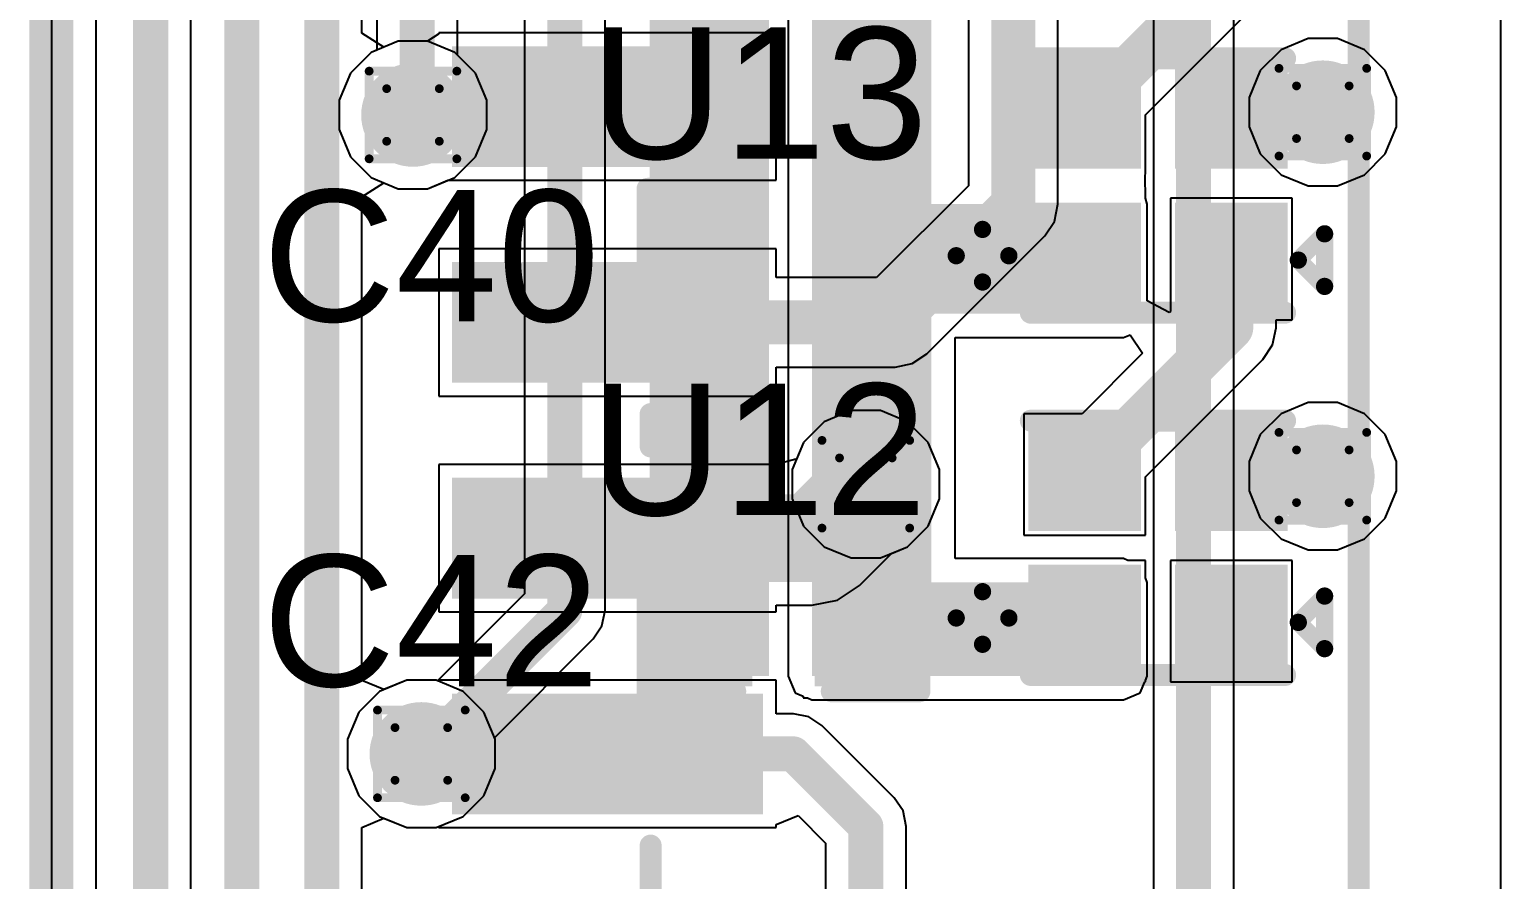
# Model space of a CAD drawing. Header units: inches. Extents: x -22 to 5433, y -13 to 5447.
# Drawn here: x 58.43 to 66.95, y 10.45 to 15.38 of the extents above; entities that cross this region are included whole.
import ezdxf

# ---------------------------------------------------------------- set-up
doc = ezdxf.new("R2010")
doc.units = ezdxf.units.IN
for name, color, linetype in [('Board_outline', 216, 'Continuous'), ('Bottom Layer', 5, 'Continuous'), ('Bottom Overlay', 54, 'Continuous'), ('Bottom Paste', 16, 'Continuous'), ('Bottom Solder', 6, 'Continuous'), ('Dimensions', 6, 'Continuous'), ('Drill Drawing', 1, 'Continuous'), ('Ground', 16, 'Continuous'), ('Multi-Layer', 9, 'Continuous'), ('Power', 76, 'Continuous'), ('Top Layer', 1, 'Continuous'), ('Top Overlay', 2, 'Continuous'), ('Top Paste', 8, 'Continuous'), ('Top Solder', 216, 'Continuous'), ('Via Holes', 16, 'Continuous')]:
    doc.layers.add(name, color=color, linetype=linetype)
doc.styles.add('Arial', font='', dxfattribs={"height": 0.2})
doc.styles.get('Arial').set_extended_font_data('Arial')

msp = doc.modelspace()

# ---------------------------------------------------------------- hatches: boundary and pattern name
at = {"layer": 'Bottom Layer'}
h = msp.add_hatch(color=5, dxfattribs=at)
edge = h.paths.add_edge_path()
edge.add_arc((60.6552, 14.8844), 0.3, 0, 360)
for points in [[(62.6316, 15.2328), (62.6316, 14.6328), (60.9316, 14.6328), (60.9316, 15.2328)], [(62.6316, 13.9828), (62.6316, 13.3828), (60.9316, 13.3828), (60.9316, 13.9828)], [(62.6316, 12.7327), (62.6316, 12.1327), (60.9316, 12.1327), (60.9316, 12.7327)], [(62.6316, 11.4827), (62.6316, 10.8827), (60.9316, 10.8827), (60.9316, 11.4827)]]:
    msp.add_hatch(color=5, dxfattribs=at).paths.add_polyline_path(points)
h = msp.add_hatch(color=5, dxfattribs=at)
edge = h.paths.add_edge_path()
edge.add_arc((65.9249, 14.9003), 0.3, 0, 360)
h = msp.add_hatch(color=5, dxfattribs=at)
edge = h.paths.add_edge_path()
edge.add_arc((63.278, 12.745), 0.3, 0, 360)
h = msp.add_hatch(color=5, dxfattribs=at)
edge = h.paths.add_edge_path()
edge.add_arc((65.9249, 12.7912), 0.3, 0, 360)
h = msp.add_hatch(color=5, dxfattribs=at)
edge = h.paths.add_edge_path()
edge.add_arc((60.7036, 11.1827), 0.3, 0, 360)
at = {"layer": 'Bottom Paste'}
for points in [[(62.6316, 15.2328), (62.6316, 14.6328), (60.9316, 14.6328), (60.9316, 15.2328)], [(62.6316, 13.9828), (62.6316, 13.3828), (60.9316, 13.3828), (60.9316, 13.9828)], [(62.6316, 12.7327), (62.6316, 12.1327), (60.9316, 12.1327), (60.9316, 12.7327)], [(62.6316, 11.4827), (62.6316, 10.8827), (60.9316, 10.8827), (60.9316, 11.4827)]]:
    msp.add_hatch(color=16, dxfattribs=at).paths.add_polyline_path(points)
at = {"layer": 'Bottom Solder'}
for points in [[(62.6816, 15.2828), (62.6816, 14.5828), (60.8816, 14.5828), (60.8816, 15.2828)], [(62.6816, 14.0329), (62.6816, 13.3328), (60.8816, 13.3328), (60.8816, 14.0329)], [(62.6816, 12.7827), (62.6816, 12.0826), (60.8816, 12.0826), (60.8816, 12.7827)], [(62.6816, 11.5327), (62.6816, 10.8327), (60.8816, 10.8327), (60.8816, 11.5327)]]:
    msp.add_hatch(color=6, dxfattribs=at).paths.add_polyline_path(points)
at = {"layer": 'Ground'}
h = msp.add_hatch(color=16, dxfattribs=at)
edge = h.paths.add_edge_path()
edge.add_arc((60.6552, 14.8844), 0.3, 0, 360)
h = msp.add_hatch(color=16, dxfattribs=at)
edge = h.paths.add_edge_path()
edge.add_arc((65.9249, 14.9003), 0.3, 0, 360)
h = msp.add_hatch(color=16, dxfattribs=at)
edge = h.paths.add_edge_path()
edge.add_arc((63.278, 12.745), 0.3, 0, 360)
h = msp.add_hatch(color=16, dxfattribs=at)
edge = h.paths.add_edge_path()
edge.add_arc((65.9249, 12.7912), 0.3, 0, 360)
h = msp.add_hatch(color=16, dxfattribs=at)
edge = h.paths.add_edge_path()
edge.add_arc((60.7036, 11.1827), 0.3, 0, 360)
at = {"layer": 'Power'}
h = msp.add_hatch(color=76, dxfattribs=at)
edge = h.paths.add_edge_path()
edge.add_arc((60.6552, 14.8844), 0.3, 0, 360)
h = msp.add_hatch(color=76, dxfattribs=at)
edge = h.paths.add_edge_path()
edge.add_arc((65.9249, 14.9003), 0.3, 0, 360)
h = msp.add_hatch(color=76, dxfattribs=at)
edge = h.paths.add_edge_path()
edge.add_arc((63.278, 12.745), 0.3, 0, 360)
h = msp.add_hatch(color=76, dxfattribs=at)
edge = h.paths.add_edge_path()
edge.add_arc((65.9249, 12.7912), 0.3, 0, 360)
h = msp.add_hatch(color=76, dxfattribs=at)
edge = h.paths.add_edge_path()
edge.add_arc((60.7036, 11.1827), 0.3, 0, 360)
at = {"layer": 'Top Layer'}
for points in [[(63.657, 21.44), (62.9662, 21.44), (62.9662, 11.6341), (63.657, 11.6341)], [(62.7172, 18.5651), (62.0264, 18.5651), (62.0264, 11.6341), (62.7172, 11.6341)], [(64.32, 14.6753), (64.32, 15.1253), (64.77, 15.1253), (64.77, 14.6753)], [(65.17, 14.6753), (65.17, 15.1253), (65.62, 15.1253), (65.62, 14.6753)], [(62.5598, 14.3678), (62.5598, 13.7328), (62.1026, 13.7328), (62.1026, 14.3678)], [(64.77, 14.3678), (63.0424, 14.3678), (63.0424, 13.7328), (64.77, 13.7328)], [(63.4996, 14.3678), (63.4996, 13.7328), (63.0424, 13.7328), (63.0424, 14.3678)], [(64.77, 13.8253), (64.32, 13.8253), (64.32, 14.2753), (64.77, 14.2753)], [(65.62, 13.8253), (65.17, 13.8253), (65.17, 14.2753), (65.62, 14.2753)], [(64.32, 12.5766), (64.32, 13.0266), (64.77, 13.0266), (64.77, 12.5766)], [(65.17, 12.5766), (65.17, 13.0266), (65.62, 13.0266), (65.62, 12.5766)], [(62.5598, 12.2691), (62.5598, 11.6341), (62.1026, 11.6341), (62.1026, 12.2691)], [(63.4996, 12.2691), (63.4996, 11.6341), (63.0424, 11.6341), (63.0424, 12.2691)], [(63.271, 11.6341), (64.77, 11.6341), (64.77, 12.1766), (63.271, 12.1766)], [(64.77, 11.7266), (64.32, 11.7266), (64.32, 12.1766), (64.77, 12.1766)], [(65.62, 11.7266), (65.17, 11.7266), (65.17, 12.1766), (65.62, 12.1766)]]:
    msp.add_hatch(color=1, dxfattribs=at).paths.add_polyline_path(points)
h = msp.add_hatch(color=1, dxfattribs=at)
edge = h.paths.add_edge_path()
edge.add_arc((60.6552, 14.8844), 0.3, 0, 360)
h = msp.add_hatch(color=1, dxfattribs=at)
edge = h.paths.add_edge_path()
edge.add_arc((65.9249, 14.9003), 0.3, 0, 360)
h = msp.add_hatch(color=1, dxfattribs=at)
edge = h.paths.add_edge_path()
edge.add_arc((63.278, 12.745), 0.3, 0, 360)
h = msp.add_hatch(color=1, dxfattribs=at)
edge = h.paths.add_edge_path()
edge.add_arc((65.9249, 12.7912), 0.3, 0, 360)
h = msp.add_hatch(color=1, dxfattribs=at)
edge = h.paths.add_edge_path()
edge.add_arc((60.7036, 11.1827), 0.3, 0, 360)
at = {"layer": 'Top Paste'}
for points in [[(64.32, 14.6753), (64.32, 15.1253), (64.77, 15.1253), (64.77, 14.6753)], [(65.17, 14.6753), (65.17, 15.1253), (65.62, 15.1253), (65.62, 14.6753)], [(62.5598, 14.3678), (62.5598, 13.7328), (62.1026, 13.7328), (62.1026, 14.3678)], [(63.4996, 14.3678), (63.4996, 13.7328), (63.0424, 13.7328), (63.0424, 14.3678)], [(64.77, 13.8253), (64.32, 13.8253), (64.32, 14.2753), (64.77, 14.2753)], [(65.62, 13.8253), (65.17, 13.8253), (65.17, 14.2753), (65.62, 14.2753)], [(64.32, 12.5766), (64.32, 13.0266), (64.77, 13.0266), (64.77, 12.5766)], [(65.17, 12.5766), (65.17, 13.0266), (65.62, 13.0266), (65.62, 12.5766)], [(62.5598, 12.2691), (62.5598, 11.6341), (62.1026, 11.6341), (62.1026, 12.2691)], [(63.4996, 12.2691), (63.4996, 11.6341), (63.0424, 11.6341), (63.0424, 12.2691)], [(64.77, 11.7266), (64.32, 11.7266), (64.32, 12.1766), (64.77, 12.1766)], [(65.62, 11.7266), (65.17, 11.7266), (65.17, 12.1766), (65.62, 12.1766)]]:
    msp.add_hatch(color=8, dxfattribs=at).paths.add_polyline_path(points)
at = {"layer": 'Top Solder'}
for points in [[(64.2184, 14.5737), (64.2184, 15.2269), (64.8716, 15.2269), (64.8716, 14.5737)], [(65.0684, 14.5737), (65.0684, 15.2269), (65.7216, 15.2269), (65.7216, 14.5737)], [(62.6198, 14.4278), (62.6198, 13.6728), (62.0426, 13.6728), (62.0426, 14.4278)], [(63.5596, 14.4278), (63.5596, 13.6728), (62.9824, 13.6728), (62.9824, 14.4278)], [(64.8716, 13.7237), (64.2184, 13.7237), (64.2184, 14.3769), (64.8716, 14.3769)], [(65.7216, 13.7237), (65.0684, 13.7237), (65.0684, 14.3769), (65.7216, 14.3769)], [(64.2184, 12.475), (64.2184, 13.1282), (64.8716, 13.1282), (64.8716, 12.475)], [(65.0684, 12.475), (65.0684, 13.1282), (65.7216, 13.1282), (65.7216, 12.475)], [(62.6198, 12.3291), (62.6198, 11.5741), (62.0426, 11.5741), (62.0426, 12.3291)], [(63.5596, 12.3291), (63.5596, 11.5741), (62.9824, 11.5741), (62.9824, 12.3291)], [(64.8716, 11.625), (64.2184, 11.625), (64.2184, 12.2782), (64.8716, 12.2782)], [(65.7216, 11.625), (65.0684, 11.625), (65.0684, 12.2782), (65.7216, 12.2782)]]:
    msp.add_hatch(color=216, dxfattribs=at).paths.add_polyline_path(points)
at = {"layer": 'Via Holes'}
h = msp.add_hatch(color=7, dxfattribs=at)
edge = h.paths.add_edge_path()
edge.add_arc((60.6552, 14.8844), 0.15, 0, 360)
h = msp.add_hatch(color=7, dxfattribs=at)
edge = h.paths.add_edge_path()
edge.add_arc((65.9249, 14.9003), 0.15, 0, 360)
h = msp.add_hatch(color=7, dxfattribs=at)
edge = h.paths.add_edge_path()
edge.add_arc((63.278, 12.745), 0.15, 0, 360)
h = msp.add_hatch(color=7, dxfattribs=at)
edge = h.paths.add_edge_path()
edge.add_arc((65.9249, 12.7912), 0.15, 0, 360)
h = msp.add_hatch(color=7, dxfattribs=at)
edge = h.paths.add_edge_path()
edge.add_arc((60.7036, 11.1827), 0.15, 0, 360)

# ---------------------------------------------------------------- linework, layer by layer
at = {"layer": 'Board_outline'}
msp.add_lwpolyline([(58.5606, 10.0066, 0.254, 0.254, 0), (58.5606, 20.9834, 0.254, 0.254, 0)], format="xyseb", dxfattribs=at)
at = {"layer": 'Bottom Layer'}
for p, q in [((66.9544, 34.1324), (66.9544, 5.5172)), ((63.8728, 19.2762), (63.8728, 14.4745)), ((64.3908, 14.3672), (64.3908, 19.2762)), ((60.3597, 15.3587), (60.3597, 15.8087)), ((60.4867, 15.2768), (60.3597, 15.3587)), ((60.8046, 15.3545), (60.7401, 15.3114)), ((62.7586, 15.3598), (60.8046, 15.3598)), ((60.8046, 15.3598), (60.8046, 15.3545)), ((62.7586, 14.5058), (62.7586, 15.3598)), ((60.5703, 15.3114), (60.4867, 15.2768)), ((60.7401, 15.3114), (60.5703, 15.3114)), ((60.3597, 14.4101), (60.4867, 14.492)), ((60.4867, 14.492), (60.5703, 14.4574)), ((60.7401, 14.4574), (60.8569, 14.5058)), ((60.8569, 14.5058), (62.7586, 14.5058)), ((60.3597, 11.6086), (60.3597, 14.4101)), ((60.5703, 14.4574), (60.7401, 14.4574)), ((63.8728, 14.4745), (63.3402, 13.9418)), ((64.3711, 14.2681), (64.3908, 14.3672)), ((64.3149, 14.1841), (64.3711, 14.2681)), ((63.6305, 13.4997), (64.3149, 14.1841)), ((62.7586, 14.1098), (60.8046, 14.1098)), ((60.8046, 14.1098), (60.8046, 13.2558)), ((62.7586, 13.9418), (62.7586, 14.1098)), ((63.3402, 13.9418), (62.7586, 13.9418)), ((63.5465, 13.4436), (63.6305, 13.4997)), ((62.7586, 13.2558), (62.7586, 13.4239)), ((62.7586, 13.4239), (63.4474, 13.4239)), ((63.4474, 13.4239), (63.5465, 13.4436)), ((60.8046, 13.2558), (62.7586, 13.2558)), ((63.1931, 13.172), (63.0362, 13.107)), ((63.363, 13.172), (63.1931, 13.172)), ((63.5199, 13.107), (63.363, 13.172)), ((63.0362, 13.107), (62.9161, 12.9869)), ((63.64, 12.9869), (63.5199, 13.107)), ((62.9161, 12.9869), (62.8775, 12.8938)), ((63.705, 12.8299), (63.64, 12.9869)), ((62.8732, 12.8895), (62.7586, 12.8597)), ((62.8775, 12.8938), (62.8732, 12.8895)), ((62.7586, 12.8597), (60.8046, 12.8597)), ((60.8046, 12.8597), (60.8046, 12.0057)), ((62.7586, 12.8597), (62.7586, 12.8597)), ((62.7586, 12.8597), (62.7586, 12.8597)), ((62.7586, 12.8597), (62.7586, 12.8597)), ((63.705, 12.6601), (63.705, 12.8299)), ((63.64, 12.5031), (63.705, 12.6601)), ((63.5199, 12.383), (63.64, 12.5031)), ((63.4269, 12.3445), (63.5199, 12.383)), ((63.2404, 12.158), (63.4269, 12.3445)), ((63.1144, 12.0738), (63.2404, 12.158)), ((62.7586, 12.0057), (62.7586, 12.0442)), ((62.7586, 12.0442), (62.9657, 12.0442)), ((62.9657, 12.0442), (63.1144, 12.0738)), ((60.8046, 12.0057), (62.7586, 12.0057)), ((60.4867, 11.5551), (60.3597, 11.6086)), ((60.6186, 11.6097), (60.4867, 11.5551)), ((60.7885, 11.6097), (60.6186, 11.6097)), ((60.7984, 11.6056), (60.7885, 11.6097)), ((60.8046, 11.6097), (60.7984, 11.6056)), ((62.7586, 11.6097), (60.8046, 11.6097)), ((60.8046, 11.6097), (60.8046, 11.6097)), ((62.7586, 11.4158), (62.7586, 11.6097)), ((62.8583, 11.4158), (62.7586, 11.4158)), ((62.9475, 11.3981), (62.8583, 11.4158)), ((63.0231, 11.3475), (62.9475, 11.3981)), ((63.4429, 10.9278), (63.0231, 11.3475)), ((63.4934, 10.8522), (63.4429, 10.9278)), ((62.7586, 10.7732), (62.8856, 10.8258)), ((62.8856, 10.8258), (63.045, 10.6664)), ((63.5111, 10.763), (63.4934, 10.8522)), ((60.3597, 10.7568), (60.4867, 10.8104)), ((60.3597, 10.2985), (60.3597, 10.7568)), ((60.4867, 10.8104), (60.6186, 10.7557)), ((60.6186, 10.7557), (60.7885, 10.7557)), ((60.7885, 10.7557), (60.7984, 10.7598)), ((60.7984, 10.7598), (60.8046, 10.7557)), ((60.8046, 10.7557), (60.8046, 10.7557)), ((60.8046, 10.7557), (62.7586, 10.7557)), ((62.7586, 10.7557), (62.7586, 10.7732)), ((63.5111, 10.0646), (63.5111, 10.763)), ((63.045, 10.6664), (63.045, 6.0213))]:
    msp.add_line(p, q, dxfattribs=at)
for points in [[(64.1318, 14.3672, 0.254, 0.254, 0), (64.1318, 19.6211, 0.254, 0.254, 0)], [(59.136, 7.0075, 0.2032, 0.2032, 0), (59.136, 18.0272, 0.2032, 0.2032, 0)], [(59.6646, 7.1455, 0.2032, 0.2032, 0), (59.6646, 16.8148, 0.2032, 0.2032, 0)], [(60.1266, 10.2019, 0.2032, 0.2032, 0), (60.1266, 15.9052, 0.2032, 0.2032, 0)], [(60.6552, 14.8844, 0.2032, 0.2032, 0), (60.7036, 14.9328, 0.2032, 0.2032, 0)], [(60.7036, 14.9328, 0.2032, 0.2032, 0), (61.7816, 14.9328, 0.2032, 0.2032, 0)], [(63.4474, 13.6828, 0.254, 0.254, 0), (64.1318, 14.3672, 0.254, 0.254, 0)], [(61.7816, 13.6828, 0.254, 0.254, 0), (63.4474, 13.6828, 0.254, 0.254, 0)], [(62.9657, 12.4327, 0.508, 0.508, 0), (63.278, 12.745, 0.508, 0.508, 0)], [(61.7816, 12.4327, 0.508, 0.508, 0), (62.9657, 12.4327, 0.508, 0.508, 0)], [(60.7036, 11.1827, 0.2032, 0.2032, 0), (61.7816, 11.1827, 0.2032, 0.2032, 0)], [(61.7816, 11.1827, 0.2032, 0.2032, 0), (62.8583, 11.1827, 0.2032, 0.2032, 0)], [(62.8583, 11.1827, 0.2032, 0.2032, 0), (63.278, 10.763, 0.2032, 0.2032, 0)], [(63.278, 6.0213, 0.2032, 0.2032, 0), (63.278, 10.763, 0.2032, 0.2032, 0)]]:
    msp.add_lwpolyline(points, format="xyseb", dxfattribs=at)
for points in [[(60.6528, 14.9328, 0.1016, 0.1016, 1), (60.7544, 14.9328, 0.1016, 0.1016, 1)], [(60.6528, 14.9328, 0.1016, 0.1016, 1), (60.7544, 14.9328, 0.1016, 0.1016, 1)], [(61.7308, 14.9328, 0.1016, 0.1016, 1), (61.8324, 14.9328, 0.1016, 0.1016, 1)], [(60.6044, 14.8844, 0.1016, 0.1016, 1), (60.706, 14.8844, 0.1016, 0.1016, 1)], [(64.0683, 14.3672, 0.127, 0.127, 1), (64.1953, 14.3672, 0.127, 0.127, 1)], [(64.0683, 14.3672, 0.127, 0.127, 1), (64.1953, 14.3672, 0.127, 0.127, 1)], [(61.7181, 13.6828, 0.127, 0.127, 1), (61.8451, 13.6828, 0.127, 0.127, 1)], [(63.3839, 13.6828, 0.127, 0.127, 1), (63.5109, 13.6828, 0.127, 0.127, 1)], [(63.3839, 13.6828, 0.127, 0.127, 1), (63.5109, 13.6828, 0.127, 0.127, 1)], [(63.151, 12.745, 0.254, 0.254, 1), (63.405, 12.745, 0.254, 0.254, 1)], [(61.6546, 12.4327, 0.254, 0.254, 1), (61.9086, 12.4327, 0.254, 0.254, 1)], [(62.8387, 12.4327, 0.254, 0.254, 1), (63.0927, 12.4327, 0.254, 0.254, 1)], [(62.8387, 12.4327, 0.254, 0.254, 1), (63.0927, 12.4327, 0.254, 0.254, 1)], [(60.6528, 11.1827, 0.1016, 0.1016, 1), (60.7544, 11.1827, 0.1016, 0.1016, 1)], [(61.7308, 11.1827, 0.1016, 0.1016, 1), (61.8324, 11.1827, 0.1016, 0.1016, 1)], [(61.7308, 11.1827, 0.1016, 0.1016, 1), (61.8324, 11.1827, 0.1016, 0.1016, 1)], [(62.8075, 11.1827, 0.1016, 0.1016, 1), (62.9091, 11.1827, 0.1016, 0.1016, 1)], [(62.8075, 11.1827, 0.1016, 0.1016, 1), (62.9091, 11.1827, 0.1016, 0.1016, 1)], [(63.2272, 10.763, 0.1016, 0.1016, 1), (63.3288, 10.763, 0.1016, 0.1016, 1)], [(63.2272, 10.763, 0.1016, 0.1016, 1), (63.3288, 10.763, 0.1016, 0.1016, 1)]]:
    msp.add_lwpolyline(points, format="xyseb", close=True, dxfattribs=at)
at = {"layer": 'Bottom Overlay'}
for points in [[(66.1316, 10.2578, 0.1274, 0.1274, 0), (66.1316, 20.9466, 0.1274, 0.1274, 0)], [(62.0316, 14.2139, 0.1274, 0.1274, 0), (62.0316, 14.4016, 0.1274, 0.1274, 0)], [(62.0316, 12.9639, 0.1274, 0.1274, 0), (62.0316, 13.1516, 0.1274, 0.1274, 0)], [(62.0316, 11.7139, 0.1274, 0.1274, 0), (62.0316, 11.9016, 0.1274, 0.1274, 0)], [(62.0316, 8.9578, 0.1274, 0.1274, 0), (62.0316, 10.6516, 0.1274, 0.1274, 0)]]:
    msp.add_lwpolyline(points, format="xyseb", dxfattribs=at)
for points in [[(61.9998, 14.4016, 0.0637, 0.0637, 1), (62.0635, 14.4016, 0.0637, 0.0637, 1)], [(61.9998, 14.2139, 0.0637, 0.0637, 1), (62.0635, 14.2139, 0.0637, 0.0637, 1)], [(61.9998, 13.1516, 0.0637, 0.0637, 1), (62.0635, 13.1516, 0.0637, 0.0637, 1)], [(61.9998, 12.9639, 0.0637, 0.0637, 1), (62.0635, 12.9639, 0.0637, 0.0637, 1)], [(61.9998, 11.9016, 0.0637, 0.0637, 1), (62.0635, 11.9016, 0.0637, 0.0637, 1)], [(61.9998, 11.7139, 0.0637, 0.0637, 1), (62.0635, 11.7139, 0.0637, 0.0637, 1)], [(61.9998, 10.6516, 0.0637, 0.0637, 1), (62.0635, 10.6516, 0.0637, 0.0637, 1)]]:
    msp.add_lwpolyline(points, format="xyseb", close=True, dxfattribs=at)
at = {"layer": 'Dimensions'}
msp.add_line((58.5606, 20.9834), (58.5606, 10.0066), dxfattribs=at)
at = {"layer": 'Drill Drawing'}
for points in [[(65.6709, 15.1543, 0.0508, 0.0508, 0), (66.1789, 15.1543, 0.0508, 0.0508, 0)], [(65.6709, 14.6463, 0.0508, 0.0508, 0), (65.6709, 15.1543, 0.0508, 0.0508, 0)], [(66.1789, 14.6463, 0.0508, 0.0508, 0), (66.1789, 15.1543, 0.0508, 0.0508, 0)], [(60.4012, 15.1384, 0.0508, 0.0508, 0), (60.9092, 15.1384, 0.0508, 0.0508, 0)], [(60.4012, 14.6304, 0.0508, 0.0508, 0), (60.4012, 15.1384, 0.0508, 0.0508, 0)], [(60.9092, 14.6304, 0.0508, 0.0508, 0), (60.9092, 15.1384, 0.0508, 0.0508, 0)], [(60.5028, 15.0368, 0.0508, 0.0508, 0), (60.8076, 15.0368, 0.0508, 0.0508, 0)], [(60.5028, 14.732, 0.0508, 0.0508, 0), (60.5028, 15.0368, 0.0508, 0.0508, 0)], [(60.8076, 14.732, 0.0508, 0.0508, 0), (60.8076, 15.0368, 0.0508, 0.0508, 0)], [(65.7725, 15.0527, 0.0508, 0.0508, 0), (66.0773, 15.0527, 0.0508, 0.0508, 0)], [(65.7725, 14.7479, 0.0508, 0.0508, 0), (65.7725, 15.0527, 0.0508, 0.0508, 0)], [(66.0773, 14.7479, 0.0508, 0.0508, 0), (66.0773, 15.0527, 0.0508, 0.0508, 0)], [(60.5028, 14.732, 0.0508, 0.0508, 0), (60.8076, 14.732, 0.0508, 0.0508, 0)], [(65.7725, 14.7479, 0.0508, 0.0508, 0), (66.0773, 14.7479, 0.0508, 0.0508, 0)], [(60.4012, 14.6304, 0.0508, 0.0508, 0), (60.9092, 14.6304, 0.0508, 0.0508, 0)], [(65.6709, 14.6463, 0.0508, 0.0508, 0), (66.1789, 14.6463, 0.0508, 0.0508, 0)], [(65.6709, 13.0452, 0.0508, 0.0508, 0), (66.1789, 13.0452, 0.0508, 0.0508, 0)], [(65.6709, 12.5372, 0.0508, 0.0508, 0), (65.6709, 13.0452, 0.0508, 0.0508, 0)], [(66.1789, 12.5372, 0.0508, 0.0508, 0), (66.1789, 13.0452, 0.0508, 0.0508, 0)], [(63.024, 12.999, 0.0508, 0.0508, 0), (63.532, 12.999, 0.0508, 0.0508, 0)], [(63.024, 12.491, 0.0508, 0.0508, 0), (63.024, 12.999, 0.0508, 0.0508, 0)], [(63.532, 12.491, 0.0508, 0.0508, 0), (63.532, 12.999, 0.0508, 0.0508, 0)], [(65.7725, 12.9436, 0.0508, 0.0508, 0), (66.0773, 12.9436, 0.0508, 0.0508, 0)], [(65.7725, 12.6388, 0.0508, 0.0508, 0), (65.7725, 12.9436, 0.0508, 0.0508, 0)], [(66.0773, 12.6388, 0.0508, 0.0508, 0), (66.0773, 12.9436, 0.0508, 0.0508, 0)], [(63.1256, 12.8974, 0.0508, 0.0508, 0), (63.4304, 12.8974, 0.0508, 0.0508, 0)], [(63.1256, 12.5926, 0.0508, 0.0508, 0), (63.1256, 12.8974, 0.0508, 0.0508, 0)], [(63.4304, 12.5926, 0.0508, 0.0508, 0), (63.4304, 12.8974, 0.0508, 0.0508, 0)], [(63.1256, 12.5926, 0.0508, 0.0508, 0), (63.4304, 12.5926, 0.0508, 0.0508, 0)], [(65.7725, 12.6388, 0.0508, 0.0508, 0), (66.0773, 12.6388, 0.0508, 0.0508, 0)], [(65.6709, 12.5372, 0.0508, 0.0508, 0), (66.1789, 12.5372, 0.0508, 0.0508, 0)], [(63.024, 12.491, 0.0508, 0.0508, 0), (63.532, 12.491, 0.0508, 0.0508, 0)], [(60.4496, 11.4367, 0.0508, 0.0508, 0), (60.9576, 11.4367, 0.0508, 0.0508, 0)], [(60.4496, 10.9287, 0.0508, 0.0508, 0), (60.4496, 11.4367, 0.0508, 0.0508, 0)], [(60.9576, 10.9287, 0.0508, 0.0508, 0), (60.9576, 11.4367, 0.0508, 0.0508, 0)], [(60.5512, 11.3351, 0.0508, 0.0508, 0), (60.856, 11.3351, 0.0508, 0.0508, 0)], [(60.5512, 11.0303, 0.0508, 0.0508, 0), (60.5512, 11.3351, 0.0508, 0.0508, 0)], [(60.856, 11.0303, 0.0508, 0.0508, 0), (60.856, 11.3351, 0.0508, 0.0508, 0)], [(60.5512, 11.0303, 0.0508, 0.0508, 0), (60.856, 11.0303, 0.0508, 0.0508, 0)], [(60.4496, 10.9287, 0.0508, 0.0508, 0), (60.9576, 10.9287, 0.0508, 0.0508, 0)]]:
    msp.add_lwpolyline(points, format="xyseb", dxfattribs=at)
for points in [[(65.6582, 15.1543, 0.0254, 0.0254, 1), (65.6836, 15.1543, 0.0254, 0.0254, 1)], [(65.6582, 15.1543, 0.0254, 0.0254, 1), (65.6836, 15.1543, 0.0254, 0.0254, 1)], [(66.1662, 15.1543, 0.0254, 0.0254, 1), (66.1916, 15.1543, 0.0254, 0.0254, 1)], [(66.1662, 15.1543, 0.0254, 0.0254, 1), (66.1916, 15.1543, 0.0254, 0.0254, 1)], [(60.3885, 15.1384, 0.0254, 0.0254, 1), (60.4139, 15.1384, 0.0254, 0.0254, 1)], [(60.3885, 15.1384, 0.0254, 0.0254, 1), (60.4139, 15.1384, 0.0254, 0.0254, 1)], [(60.8965, 15.1384, 0.0254, 0.0254, 1), (60.9219, 15.1384, 0.0254, 0.0254, 1)], [(60.8965, 15.1384, 0.0254, 0.0254, 1), (60.9219, 15.1384, 0.0254, 0.0254, 1)], [(60.4901, 15.0368, 0.0254, 0.0254, 1), (60.5155, 15.0368, 0.0254, 0.0254, 1)], [(60.4901, 15.0368, 0.0254, 0.0254, 1), (60.5155, 15.0368, 0.0254, 0.0254, 1)], [(60.7949, 15.0368, 0.0254, 0.0254, 1), (60.8203, 15.0368, 0.0254, 0.0254, 1)], [(60.7949, 15.0368, 0.0254, 0.0254, 1), (60.8203, 15.0368, 0.0254, 0.0254, 1)], [(65.7598, 15.0527, 0.0254, 0.0254, 1), (65.7852, 15.0527, 0.0254, 0.0254, 1)], [(65.7598, 15.0527, 0.0254, 0.0254, 1), (65.7852, 15.0527, 0.0254, 0.0254, 1)], [(66.0646, 15.0527, 0.0254, 0.0254, 1), (66.09, 15.0527, 0.0254, 0.0254, 1)], [(66.0646, 15.0527, 0.0254, 0.0254, 1), (66.09, 15.0527, 0.0254, 0.0254, 1)], [(60.4901, 14.732, 0.0254, 0.0254, 1), (60.5155, 14.732, 0.0254, 0.0254, 1)], [(60.4901, 14.732, 0.0254, 0.0254, 1), (60.5155, 14.732, 0.0254, 0.0254, 1)], [(60.7949, 14.732, 0.0254, 0.0254, 1), (60.8203, 14.732, 0.0254, 0.0254, 1)], [(60.7949, 14.732, 0.0254, 0.0254, 1), (60.8203, 14.732, 0.0254, 0.0254, 1)], [(65.7598, 14.7479, 0.0254, 0.0254, 1), (65.7852, 14.7479, 0.0254, 0.0254, 1)], [(65.7598, 14.7479, 0.0254, 0.0254, 1), (65.7852, 14.7479, 0.0254, 0.0254, 1)], [(66.0646, 14.7479, 0.0254, 0.0254, 1), (66.09, 14.7479, 0.0254, 0.0254, 1)], [(66.0646, 14.7479, 0.0254, 0.0254, 1), (66.09, 14.7479, 0.0254, 0.0254, 1)], [(60.3885, 14.6304, 0.0254, 0.0254, 1), (60.4139, 14.6304, 0.0254, 0.0254, 1)], [(60.3885, 14.6304, 0.0254, 0.0254, 1), (60.4139, 14.6304, 0.0254, 0.0254, 1)], [(60.8965, 14.6304, 0.0254, 0.0254, 1), (60.9219, 14.6304, 0.0254, 0.0254, 1)], [(60.8965, 14.6304, 0.0254, 0.0254, 1), (60.9219, 14.6304, 0.0254, 0.0254, 1)], [(65.6582, 14.6463, 0.0254, 0.0254, 1), (65.6836, 14.6463, 0.0254, 0.0254, 1)], [(65.6582, 14.6463, 0.0254, 0.0254, 1), (65.6836, 14.6463, 0.0254, 0.0254, 1)], [(66.1662, 14.6463, 0.0254, 0.0254, 1), (66.1916, 14.6463, 0.0254, 0.0254, 1)], [(66.1662, 14.6463, 0.0254, 0.0254, 1), (66.1916, 14.6463, 0.0254, 0.0254, 1)], [(65.6582, 13.0452, 0.0254, 0.0254, 1), (65.6836, 13.0452, 0.0254, 0.0254, 1)], [(65.6582, 13.0452, 0.0254, 0.0254, 1), (65.6836, 13.0452, 0.0254, 0.0254, 1)], [(66.1662, 13.0452, 0.0254, 0.0254, 1), (66.1916, 13.0452, 0.0254, 0.0254, 1)], [(66.1662, 13.0452, 0.0254, 0.0254, 1), (66.1916, 13.0452, 0.0254, 0.0254, 1)], [(63.0113, 12.999, 0.0254, 0.0254, 1), (63.0367, 12.999, 0.0254, 0.0254, 1)], [(63.0113, 12.999, 0.0254, 0.0254, 1), (63.0367, 12.999, 0.0254, 0.0254, 1)], [(63.5193, 12.999, 0.0254, 0.0254, 1), (63.5447, 12.999, 0.0254, 0.0254, 1)], [(63.5193, 12.999, 0.0254, 0.0254, 1), (63.5447, 12.999, 0.0254, 0.0254, 1)], [(65.7598, 12.9436, 0.0254, 0.0254, 1), (65.7852, 12.9436, 0.0254, 0.0254, 1)], [(65.7598, 12.9436, 0.0254, 0.0254, 1), (65.7852, 12.9436, 0.0254, 0.0254, 1)], [(66.0646, 12.9436, 0.0254, 0.0254, 1), (66.09, 12.9436, 0.0254, 0.0254, 1)], [(66.0646, 12.9436, 0.0254, 0.0254, 1), (66.09, 12.9436, 0.0254, 0.0254, 1)], [(63.1129, 12.8974, 0.0254, 0.0254, 1), (63.1383, 12.8974, 0.0254, 0.0254, 1)], [(63.1129, 12.8974, 0.0254, 0.0254, 1), (63.1383, 12.8974, 0.0254, 0.0254, 1)], [(63.4177, 12.8974, 0.0254, 0.0254, 1), (63.4431, 12.8974, 0.0254, 0.0254, 1)], [(63.4177, 12.8974, 0.0254, 0.0254, 1), (63.4431, 12.8974, 0.0254, 0.0254, 1)], [(63.1129, 12.5926, 0.0254, 0.0254, 1), (63.1383, 12.5926, 0.0254, 0.0254, 1)], [(63.1129, 12.5926, 0.0254, 0.0254, 1), (63.1383, 12.5926, 0.0254, 0.0254, 1)], [(63.4177, 12.5926, 0.0254, 0.0254, 1), (63.4431, 12.5926, 0.0254, 0.0254, 1)], [(63.4177, 12.5926, 0.0254, 0.0254, 1), (63.4431, 12.5926, 0.0254, 0.0254, 1)], [(65.7598, 12.6388, 0.0254, 0.0254, 1), (65.7852, 12.6388, 0.0254, 0.0254, 1)], [(65.7598, 12.6388, 0.0254, 0.0254, 1), (65.7852, 12.6388, 0.0254, 0.0254, 1)], [(66.0646, 12.6388, 0.0254, 0.0254, 1), (66.09, 12.6388, 0.0254, 0.0254, 1)], [(66.0646, 12.6388, 0.0254, 0.0254, 1), (66.09, 12.6388, 0.0254, 0.0254, 1)], [(65.6582, 12.5372, 0.0254, 0.0254, 1), (65.6836, 12.5372, 0.0254, 0.0254, 1)], [(65.6582, 12.5372, 0.0254, 0.0254, 1), (65.6836, 12.5372, 0.0254, 0.0254, 1)], [(66.1662, 12.5372, 0.0254, 0.0254, 1), (66.1916, 12.5372, 0.0254, 0.0254, 1)], [(66.1662, 12.5372, 0.0254, 0.0254, 1), (66.1916, 12.5372, 0.0254, 0.0254, 1)], [(63.0113, 12.491, 0.0254, 0.0254, 1), (63.0367, 12.491, 0.0254, 0.0254, 1)], [(63.0113, 12.491, 0.0254, 0.0254, 1), (63.0367, 12.491, 0.0254, 0.0254, 1)], [(63.5193, 12.491, 0.0254, 0.0254, 1), (63.5447, 12.491, 0.0254, 0.0254, 1)], [(63.5193, 12.491, 0.0254, 0.0254, 1), (63.5447, 12.491, 0.0254, 0.0254, 1)], [(60.4369, 11.4367, 0.0254, 0.0254, 1), (60.4623, 11.4367, 0.0254, 0.0254, 1)], [(60.4369, 11.4367, 0.0254, 0.0254, 1), (60.4623, 11.4367, 0.0254, 0.0254, 1)], [(60.9449, 11.4367, 0.0254, 0.0254, 1), (60.9703, 11.4367, 0.0254, 0.0254, 1)], [(60.9449, 11.4367, 0.0254, 0.0254, 1), (60.9703, 11.4367, 0.0254, 0.0254, 1)], [(60.5385, 11.3351, 0.0254, 0.0254, 1), (60.5639, 11.3351, 0.0254, 0.0254, 1)], [(60.5385, 11.3351, 0.0254, 0.0254, 1), (60.5639, 11.3351, 0.0254, 0.0254, 1)], [(60.8433, 11.3351, 0.0254, 0.0254, 1), (60.8687, 11.3351, 0.0254, 0.0254, 1)], [(60.8433, 11.3351, 0.0254, 0.0254, 1), (60.8687, 11.3351, 0.0254, 0.0254, 1)], [(60.5385, 11.0303, 0.0254, 0.0254, 1), (60.5639, 11.0303, 0.0254, 0.0254, 1)], [(60.5385, 11.0303, 0.0254, 0.0254, 1), (60.5639, 11.0303, 0.0254, 0.0254, 1)], [(60.8433, 11.0303, 0.0254, 0.0254, 1), (60.8687, 11.0303, 0.0254, 0.0254, 1)], [(60.8433, 11.0303, 0.0254, 0.0254, 1), (60.8687, 11.0303, 0.0254, 0.0254, 1)], [(60.4369, 10.9287, 0.0254, 0.0254, 1), (60.4623, 10.9287, 0.0254, 0.0254, 1)], [(60.4369, 10.9287, 0.0254, 0.0254, 1), (60.4623, 10.9287, 0.0254, 0.0254, 1)], [(60.9449, 10.9287, 0.0254, 0.0254, 1), (60.9703, 10.9287, 0.0254, 0.0254, 1)], [(60.9449, 10.9287, 0.0254, 0.0254, 1), (60.9703, 10.9287, 0.0254, 0.0254, 1)]]:
    msp.add_lwpolyline(points, format="xyseb", close=True, dxfattribs=at)
at = {"layer": 'Ground'}
for p, q in [((66.9544, 34.1324), (66.9544, 5.5172)), ((65.4095, 6.868), (65.4095, 22.1488)), ((64.9433, 22.0523), (64.9433, 6.868)), ((58.8196, 10.0066), (58.8196, 20.9834)), ((60.9125, 15.231), (60.9125, 17.136)), ((60.4463, 17.0395), (60.4463, 15.2601)), ((60.4463, 15.2601), (60.4133, 15.2464)), ((60.4133, 15.2464), (60.2932, 15.1263)), ((61.0172, 15.1263), (60.9125, 15.231)), ((60.2932, 15.1263), (60.2282, 14.9693)), ((61.0822, 14.9693), (61.0172, 15.1263)), ((60.2282, 14.9693), (60.2282, 14.7995)), ((61.0822, 14.7995), (61.0822, 14.9693)), ((60.2282, 14.7995), (60.2932, 14.6425)), ((61.0172, 14.6425), (61.0822, 14.7995)), ((60.2932, 14.6425), (60.4133, 14.5224)), ((60.8971, 14.5224), (61.0172, 14.6425)), ((60.4133, 14.5224), (60.5703, 14.4574)), ((60.7401, 14.4574), (60.8971, 14.5224)), ((60.5703, 14.4574), (60.7401, 14.4574)), ((63.1931, 13.172), (63.0362, 13.107)), ((63.363, 13.172), (63.1931, 13.172)), ((63.5199, 13.107), (63.363, 13.172)), ((63.0362, 13.107), (62.9161, 12.9869)), ((63.64, 12.9869), (63.5199, 13.107)), ((62.9161, 12.9869), (62.851, 12.8299)), ((63.705, 12.8299), (63.64, 12.9869)), ((62.851, 12.8299), (62.851, 12.6601)), ((63.705, 12.6601), (63.705, 12.8299)), ((62.851, 12.6601), (62.9161, 12.5031)), ((63.64, 12.5031), (63.705, 12.6601)), ((62.9161, 12.5031), (63.0362, 12.383)), ((63.5199, 12.383), (63.64, 12.5031)), ((63.0362, 12.383), (63.1931, 12.318)), ((63.363, 12.318), (63.5199, 12.383)), ((63.1931, 12.318), (63.363, 12.318)), ((60.6186, 11.6097), (60.4617, 11.5447)), ((60.7885, 11.6097), (60.6186, 11.6097)), ((60.9455, 11.5447), (60.7885, 11.6097)), ((60.4617, 11.5447), (60.3416, 11.4246)), ((61.0656, 11.4246), (60.9455, 11.5447)), ((60.3416, 11.4246), (60.2766, 11.2677)), ((61.1306, 11.2677), (61.0656, 11.4246)), ((60.2766, 11.2677), (60.2766, 11.0978)), ((61.1306, 11.0978), (61.1306, 11.2677)), ((60.2766, 11.0978), (60.3416, 10.9408)), ((61.0656, 10.9408), (61.1306, 11.0978)), ((60.3416, 10.9408), (60.4617, 10.8207)), ((60.9455, 10.8207), (61.0656, 10.9408)), ((60.4617, 10.8207), (60.6186, 10.7557)), ((60.6186, 10.7557), (60.7885, 10.7557)), ((60.7885, 10.7557), (60.9455, 10.8207))]:
    msp.add_line(p, q, dxfattribs=at)
for points in [[(65.1764, 6.5024, 0.2032, 0.2032, 0), (65.1764, 22.1488, 0.2032, 0.2032, 0)], [(60.6794, 14.9086, 0.2032, 0.2032, 0), (60.6794, 17.136, 0.2032, 0.2032, 0)]]:
    msp.add_lwpolyline(points, format="xyseb", dxfattribs=at)
msp.add_lwpolyline([(60.6286, 14.9086, 0.1016, 0.1016, 1), (60.7302, 14.9086, 0.1016, 0.1016, 1)], format="xyseb", close=True, dxfattribs=at)
at = {"layer": 'Multi-Layer'}
msp.add_line((58.5606, 20.9834), (58.5606, 10.0066), dxfattribs=at)
at = {"layer": 'Power'}
for p, q in [((66.9544, 34.1324), (66.9544, 5.5172)), ((61.7674, 13.8609), (61.7674, 23.8944)), ((61.3013, 23.7979), (61.3013, 13.8609)), ((59.3691, 3.5028), (59.3691, 16.3405)), ((60.5703, 15.3114), (60.4133, 15.2464)), ((60.7401, 15.3114), (60.5703, 15.3114)), ((60.8971, 15.2464), (60.7401, 15.3114)), ((65.683, 15.2623), (65.5629, 15.1421)), ((65.8399, 15.3273), (65.683, 15.2623)), ((66.0098, 15.3273), (65.8399, 15.3273)), ((66.1667, 15.2623), (66.0098, 15.3273)), ((66.2869, 15.1421), (66.1667, 15.2623)), ((60.4133, 15.2464), (60.2932, 15.1263)), ((61.0172, 15.1263), (60.8971, 15.2464)), ((60.2932, 15.1263), (60.2282, 14.9693)), ((61.0822, 14.9693), (61.0172, 15.1263)), ((65.5629, 15.1421), (65.4979, 14.9852)), ((66.3519, 14.9852), (66.2869, 15.1421)), ((60.2282, 14.9693), (60.2282, 14.7995)), ((61.0822, 14.7995), (61.0822, 14.9693)), ((65.4979, 14.9852), (65.4979, 14.8153)), ((66.3519, 14.8153), (66.3519, 14.9852)), ((60.2282, 14.7995), (60.2932, 14.6425)), ((61.0172, 14.6425), (61.0822, 14.7995)), ((65.4979, 14.8153), (65.5629, 14.6584)), ((66.2869, 14.6584), (66.3519, 14.8153)), ((65.5629, 14.6584), (65.683, 14.5383)), ((66.1667, 14.5383), (66.2869, 14.6584)), ((60.2932, 14.6425), (60.4133, 14.5224)), ((60.8971, 14.5224), (61.0172, 14.6425)), ((60.4133, 14.5224), (60.5703, 14.4574)), ((60.7401, 14.4574), (60.8971, 14.5224)), ((65.683, 14.5383), (65.8399, 14.4733)), ((66.0098, 14.4733), (66.1667, 14.5383)), ((60.5703, 14.4574), (60.7401, 14.4574)), ((65.8399, 14.4733), (66.0098, 14.4733)), ((61.3013, 13.8609), (61.3013, 12.11)), ((61.7674, 12.0135), (61.7674, 13.8609)), ((65.8399, 13.2182), (65.683, 13.1532)), ((66.0098, 13.2182), (65.8399, 13.2182)), ((66.1667, 13.1532), (66.0098, 13.2182)), ((63.1931, 13.172), (63.0362, 13.107)), ((63.363, 13.172), (63.1931, 13.172)), ((63.5199, 13.107), (63.363, 13.172)), ((65.683, 13.1532), (65.5629, 13.0331)), ((66.2869, 13.0331), (66.1667, 13.1532)), ((63.0362, 13.107), (62.9161, 12.9869)), ((63.64, 12.9869), (63.5199, 13.107)), ((62.9161, 12.9869), (62.851, 12.8299)), ((63.705, 12.8299), (63.64, 12.9869)), ((65.5629, 13.0331), (65.4979, 12.8761)), ((66.3519, 12.8761), (66.2869, 13.0331)), ((65.4979, 12.8761), (65.4979, 12.7063)), ((66.3519, 12.7063), (66.3519, 12.8761)), ((62.851, 12.8299), (62.851, 12.6601)), ((63.705, 12.6601), (63.705, 12.8299)), ((65.4979, 12.7063), (65.5629, 12.5493)), ((66.2869, 12.5493), (66.3519, 12.7063)), ((62.851, 12.6601), (62.9161, 12.5031)), ((63.64, 12.5031), (63.705, 12.6601)), ((65.5629, 12.5493), (65.683, 12.4292)), ((66.1667, 12.4292), (66.2869, 12.5493)), ((62.9161, 12.5031), (63.0362, 12.383)), ((63.5199, 12.383), (63.64, 12.5031)), ((63.0362, 12.383), (63.1931, 12.318)), ((63.363, 12.318), (63.5199, 12.383)), ((65.683, 12.4292), (65.8399, 12.3642)), ((65.8399, 12.3642), (66.0098, 12.3642)), ((66.0098, 12.3642), (66.1667, 12.4292)), ((63.1931, 12.318), (63.363, 12.318)), ((61.3013, 12.11), (60.7973, 11.6061)), ((61.7497, 11.9243), (61.7674, 12.0135)), ((61.1269, 11.2765), (61.6992, 11.8487)), ((61.6992, 11.8487), (61.7497, 11.9243)), ((60.6186, 11.6097), (60.4617, 11.5447)), ((60.7885, 11.6097), (60.6186, 11.6097)), ((60.7973, 11.6061), (60.7885, 11.6097)), ((60.4617, 11.5447), (60.3416, 11.4246)), ((60.3416, 11.4246), (60.2766, 11.2677)), ((60.2766, 11.2677), (60.2766, 11.0978)), ((61.1306, 11.2677), (61.1269, 11.2765)), ((61.1306, 11.0978), (61.1306, 11.2677)), ((60.2766, 11.0978), (60.3416, 10.9408)), ((61.0656, 10.9408), (61.1306, 11.0978)), ((60.3416, 10.9408), (60.4617, 10.8207)), ((60.9455, 10.8207), (61.0656, 10.9408)), ((60.4617, 10.8207), (60.6186, 10.7557)), ((60.6186, 10.7557), (60.7885, 10.7557)), ((60.7885, 10.7557), (60.9455, 10.8207))]:
    msp.add_line(p, q, dxfattribs=at)
for points in [[(61.5344, 13.8609, 0.2032, 0.2032, 0), (61.5344, 23.8944, 0.2032, 0.2032, 0)], [(59.136, 3.5028, 0.2032, 0.2032, 0), (59.136, 23.4964, 0.2032, 0.2032, 0)], [(61.5344, 12.0135, 0.2032, 0.2032, 0), (61.5344, 13.8609, 0.2032, 0.2032, 0)], [(60.7036, 11.1827, 0.2032, 0.2032, 0), (61.5344, 12.0135, 0.2032, 0.2032, 0)]]:
    msp.add_lwpolyline(points, format="xyseb", dxfattribs=at)
for points in [[(61.4836, 13.8609, 0.1016, 0.1016, 1), (61.5852, 13.8609, 0.1016, 0.1016, 1)], [(61.4836, 13.8609, 0.1016, 0.1016, 1), (61.5852, 13.8609, 0.1016, 0.1016, 1)], [(61.4836, 12.0135, 0.1016, 0.1016, 1), (61.5852, 12.0135, 0.1016, 0.1016, 1)], [(61.4836, 12.0135, 0.1016, 0.1016, 1), (61.5852, 12.0135, 0.1016, 0.1016, 1)], [(60.6528, 11.1827, 0.1016, 0.1016, 1), (60.7544, 11.1827, 0.1016, 0.1016, 1)]]:
    msp.add_lwpolyline(points, format="xyseb", close=True, dxfattribs=at)
at = {"layer": 'Top Layer'}
for p, q in [((66.9544, 34.1324), (66.9544, 5.5172)), ((58.8196, 10.0066), (58.8196, 20.9834)), ((62.8288, 20.805), (62.8288, 11.6341)), ((64.897, 14.886), (65.5781, 15.5671)), ((60.5703, 15.3114), (60.4133, 15.2464)), ((60.7401, 15.3114), (60.5703, 15.3114)), ((60.8971, 15.2464), (60.7401, 15.3114)), ((60.4133, 15.2464), (60.2932, 15.1263)), ((61.0172, 15.1263), (60.8971, 15.2464)), ((60.2932, 15.1263), (60.2282, 14.9693)), ((61.0822, 14.9693), (61.0172, 15.1263)), ((60.2282, 14.9693), (60.2282, 14.7995)), ((61.0822, 14.7995), (61.0822, 14.9693)), ((64.897, 14.5901), (64.897, 14.886)), ((60.2282, 14.7995), (60.2932, 14.6425)), ((61.0172, 14.6425), (61.0822, 14.7995)), ((60.2932, 14.6425), (60.4133, 14.5224)), ((60.8971, 14.5224), (61.0172, 14.6425)), ((64.897, 14.5483), (64.897, 14.5901)), ((60.4133, 14.5224), (60.5703, 14.4574)), ((60.7401, 14.4574), (60.8971, 14.5224)), ((64.8952, 14.5293), (64.897, 14.5483)), ((64.897, 14.4023), (64.8952, 14.5293)), ((60.5703, 14.4574), (60.7401, 14.4574)), ((64.9075, 14.3678), (64.897, 14.4023)), ((64.897, 14.4023), (64.897, 14.4023)), ((65.747, 14.4023), (65.043, 14.4023)), ((65.043, 14.4023), (65.043, 13.7452)), ((65.747, 13.6983), (65.747, 14.4023)), ((64.9075, 13.8078), (64.9075, 14.3678)), ((65.0345, 13.7395), (64.9075, 13.8078)), ((65.043, 13.7452), (65.0345, 13.7395)), ((65.6343, 13.5525), (65.654, 13.6516)), ((65.654, 13.6516), (65.654, 13.6983)), ((65.654, 13.6983), (65.747, 13.6983)), ((63.7945, 12.3141), (63.7945, 13.5953)), ((63.7945, 13.5953), (64.77, 13.5953)), ((64.77, 13.5953), (64.809, 13.6115)), ((64.809, 13.6115), (64.8809, 13.5038)), ((65.5781, 13.4685), (65.6343, 13.5525)), ((64.8809, 13.5038), (64.5307, 13.1536)), ((64.897, 12.7874), (65.5781, 13.4685)), ((64.5307, 13.1536), (64.193, 13.1536)), ((64.193, 13.1536), (64.193, 12.4496)), ((64.897, 12.4496), (64.897, 12.7874)), ((64.193, 12.4496), (64.897, 12.4496)), ((64.77, 12.3141), (63.7945, 12.3141)), ((64.7953, 12.3036), (64.77, 12.3141)), ((64.897, 12.3036), (64.7953, 12.3036)), ((64.897, 12.2019), (64.897, 12.3036)), ((65.747, 12.3036), (65.043, 12.3036)), ((65.043, 12.3036), (65.043, 11.5996)), ((65.747, 11.5996), (65.747, 12.3036)), ((64.9075, 12.1766), (64.897, 12.2019)), ((64.9075, 11.6341), (64.9075, 12.1766)), ((60.6186, 11.6097), (60.4617, 11.5447)), ((60.7885, 11.6097), (60.6186, 11.6097)), ((60.9455, 11.5447), (60.7885, 11.6097)), ((62.8288, 11.6341), (62.869, 11.5369)), ((64.8672, 11.5369), (64.8932, 11.5996)), ((64.8932, 11.5996), (64.897, 11.5996)), ((64.897, 11.6088), (64.9075, 11.6341)), ((64.897, 11.5996), (64.897, 11.6088)), ((65.043, 11.5996), (65.747, 11.5996)), ((60.4617, 11.5447), (60.3416, 11.4246)), ((61.0656, 11.4246), (60.9455, 11.5447)), ((62.869, 11.5369), (62.9154, 11.5177)), ((62.9154, 11.5177), (62.9154, 11.5071)), ((62.9154, 11.5071), (62.941, 11.5071)), ((62.941, 11.5071), (62.9662, 11.4966)), ((64.77, 11.4966), (64.8672, 11.5369)), ((60.3416, 11.4246), (60.2766, 11.2677)), ((61.1306, 11.2677), (61.0656, 11.4246)), ((62.9662, 11.4966), (64.77, 11.4966)), ((60.2766, 11.2677), (60.2766, 11.0978)), ((61.1306, 11.0978), (61.1306, 11.2677)), ((60.2766, 11.0978), (60.3416, 10.9408)), ((61.0656, 10.9408), (61.1306, 11.0978)), ((60.3416, 10.9408), (60.4617, 10.8207)), ((60.9455, 10.8207), (61.0656, 10.9408)), ((60.4617, 10.8207), (60.6186, 10.7557)), ((60.6186, 10.7557), (60.7885, 10.7557)), ((60.7885, 10.7557), (60.9455, 10.8207))]:
    msp.add_line(p, q, dxfattribs=at)
for points in [[(64.545, 14.9003, 0.254, 0.254, 0), (65.395, 15.7503, 0.254, 0.254, 0)], [(65.395, 14.9003, 0.254, 0.254, 0), (65.9249, 14.9003, 0.254, 0.254, 0)], [(65.395, 13.6516, 0.254, 0.254, 0), (65.395, 14.0503, 0.254, 0.254, 0)], [(64.545, 12.8016, 0.254, 0.254, 0), (65.395, 13.6516, 0.254, 0.254, 0)], [(65.395, 12.8016, 0.254, 0.254, 0), (65.4002, 12.7964, 0.254, 0.254, 0)], [(65.4002, 12.7964, 0.254, 0.254, 0), (65.9197, 12.7964, 0.254, 0.254, 0)], [(65.9197, 12.7964, 0.254, 0.254, 0), (65.9249, 12.7912, 0.254, 0.254, 0)]]:
    msp.add_lwpolyline(points, format="xyseb", dxfattribs=at)
for points in [[(64.4815, 14.9003, 0.127, 0.127, 1), (64.6085, 14.9003, 0.127, 0.127, 1)], [(65.3315, 14.9003, 0.127, 0.127, 1), (65.4585, 14.9003, 0.127, 0.127, 1)], [(65.8614, 14.9003, 0.127, 0.127, 1), (65.9884, 14.9003, 0.127, 0.127, 1)], [(65.3315, 14.0503, 0.127, 0.127, 1), (65.4585, 14.0503, 0.127, 0.127, 1)], [(65.3315, 13.6516, 0.127, 0.127, 1), (65.4585, 13.6516, 0.127, 0.127, 1)], [(65.3315, 13.6516, 0.127, 0.127, 1), (65.4585, 13.6516, 0.127, 0.127, 1)], [(64.4815, 12.8016, 0.127, 0.127, 1), (64.6085, 12.8016, 0.127, 0.127, 1)], [(65.3315, 12.8016, 0.127, 0.127, 1), (65.4585, 12.8016, 0.127, 0.127, 1)], [(65.3367, 12.7964, 0.127, 0.127, 1), (65.4637, 12.7964, 0.127, 0.127, 1)], [(65.3367, 12.7964, 0.127, 0.127, 1), (65.4637, 12.7964, 0.127, 0.127, 1)], [(65.8562, 12.7964, 0.127, 0.127, 1), (65.9832, 12.7964, 0.127, 0.127, 1)], [(65.8562, 12.7964, 0.127, 0.127, 1), (65.9832, 12.7964, 0.127, 0.127, 1)], [(65.8614, 12.7912, 0.127, 0.127, 1), (65.9884, 12.7912, 0.127, 0.127, 1)]]:
    msp.add_lwpolyline(points, format="xyseb", close=True, dxfattribs=at)
at = {"layer": 'Top Overlay'}
for points in [[(64.2334, 15.2119, 0.127, 0.127, 0), (65.7066, 15.2119, 0.127, 0.127, 0)], [(62.0137, 13.6439, 0.127, 0.127, 0), (62.0137, 14.4567, 0.127, 0.127, 0)], [(62.0137, 14.4567, 0.127, 0.127, 0), (62.5217, 14.4567, 0.127, 0.127, 0)], [(63.0805, 14.4567, 0.127, 0.127, 0), (63.5885, 14.4567, 0.127, 0.127, 0)], [(63.5885, 13.6439, 0.127, 0.127, 0), (63.5885, 14.4567, 0.127, 0.127, 0)], [(63.954, 13.9165, 0.1, 0.1, 0), (63.954, 14.2213, 0.1, 0.1, 0)], [(65.7828, 14.0435, 0.1, 0.1, 0), (65.9352, 14.1959, 0.1, 0.1, 0)], [(65.9352, 13.8911, 0.1, 0.1, 0), (65.9352, 14.1959, 0.1, 0.1, 0)], [(63.8016, 14.0689, 0.1, 0.1, 0), (64.1064, 14.0689, 0.1, 0.1, 0)], [(65.7828, 14.0435, 0.1, 0.1, 0), (65.9352, 13.8911, 0.1, 0.1, 0)], [(64.2334, 13.7387, 0.127, 0.127, 0), (65.7066, 13.7387, 0.127, 0.127, 0)], [(62.0137, 13.6439, 0.127, 0.127, 0), (62.5217, 13.6439, 0.127, 0.127, 0)], [(63.0805, 13.6439, 0.127, 0.127, 0), (63.5885, 13.6439, 0.127, 0.127, 0)], [(64.2334, 13.1132, 0.127, 0.127, 0), (65.7066, 13.1132, 0.127, 0.127, 0)], [(62.0137, 12.358, 0.127, 0.127, 0), (62.5217, 12.358, 0.127, 0.127, 0)], [(62.0137, 11.5452, 0.127, 0.127, 0), (62.0137, 12.358, 0.127, 0.127, 0)], [(63.0805, 12.358, 0.127, 0.127, 0), (63.5885, 12.358, 0.127, 0.127, 0)], [(63.5885, 11.5452, 0.127, 0.127, 0), (63.5885, 12.358, 0.127, 0.127, 0)], [(63.954, 11.8178, 0.1, 0.1, 0), (63.954, 12.1226, 0.1, 0.1, 0)], [(65.7828, 11.9448, 0.1, 0.1, 0), (65.9352, 12.0972, 0.1, 0.1, 0)], [(65.9352, 11.7924, 0.1, 0.1, 0), (65.9352, 12.0972, 0.1, 0.1, 0)], [(63.8016, 11.9702, 0.1, 0.1, 0), (64.1064, 11.9702, 0.1, 0.1, 0)], [(65.7828, 11.9448, 0.1, 0.1, 0), (65.9352, 11.7924, 0.1, 0.1, 0)], [(64.2334, 11.64, 0.127, 0.127, 0), (65.7066, 11.64, 0.127, 0.127, 0)], [(62.0137, 11.5452, 0.127, 0.127, 0), (62.5217, 11.5452, 0.127, 0.127, 0)], [(63.0805, 11.5452, 0.127, 0.127, 0), (63.5885, 11.5452, 0.127, 0.127, 0)]]:
    msp.add_lwpolyline(points, format="xyseb", dxfattribs=at)
for points in [[(64.2016, 15.2119, 0.0635, 0.0635, 1), (64.2651, 15.2119, 0.0635, 0.0635, 1)], [(65.6748, 15.2119, 0.0635, 0.0635, 1), (65.7383, 15.2119, 0.0635, 0.0635, 1)], [(61.982, 14.4567, 0.0635, 0.0635, 1), (62.0455, 14.4567, 0.0635, 0.0635, 1)], [(61.982, 14.4567, 0.0635, 0.0635, 1), (62.0455, 14.4567, 0.0635, 0.0635, 1)], [(62.49, 14.4567, 0.0635, 0.0635, 1), (62.5535, 14.4567, 0.0635, 0.0635, 1)], [(63.0488, 14.4567, 0.0635, 0.0635, 1), (63.1123, 14.4567, 0.0635, 0.0635, 1)], [(63.5568, 14.4567, 0.0635, 0.0635, 1), (63.6203, 14.4567, 0.0635, 0.0635, 1)], [(63.5568, 14.4567, 0.0635, 0.0635, 1), (63.6203, 14.4567, 0.0635, 0.0635, 1)], [(63.929, 14.2213, 0.05, 0.05, 1), (63.979, 14.2213, 0.05, 0.05, 1)], [(65.9102, 14.1959, 0.05, 0.05, 1), (65.9602, 14.1959, 0.05, 0.05, 1)], [(65.9102, 14.1959, 0.05, 0.05, 1), (65.9602, 14.1959, 0.05, 0.05, 1)], [(63.7766, 14.0689, 0.05, 0.05, 1), (63.8266, 14.0689, 0.05, 0.05, 1)], [(64.0814, 14.0689, 0.05, 0.05, 1), (64.1314, 14.0689, 0.05, 0.05, 1)], [(65.7578, 14.0435, 0.05, 0.05, 1), (65.8078, 14.0435, 0.05, 0.05, 1)], [(65.7578, 14.0435, 0.05, 0.05, 1), (65.8078, 14.0435, 0.05, 0.05, 1)], [(63.929, 13.9165, 0.05, 0.05, 1), (63.979, 13.9165, 0.05, 0.05, 1)], [(65.9102, 13.8911, 0.05, 0.05, 1), (65.9602, 13.8911, 0.05, 0.05, 1)], [(65.9102, 13.8911, 0.05, 0.05, 1), (65.9602, 13.8911, 0.05, 0.05, 1)], [(64.2016, 13.7387, 0.0635, 0.0635, 1), (64.2651, 13.7387, 0.0635, 0.0635, 1)], [(65.6748, 13.7387, 0.0635, 0.0635, 1), (65.7383, 13.7387, 0.0635, 0.0635, 1)], [(61.982, 13.6439, 0.0635, 0.0635, 1), (62.0455, 13.6439, 0.0635, 0.0635, 1)], [(61.982, 13.6439, 0.0635, 0.0635, 1), (62.0455, 13.6439, 0.0635, 0.0635, 1)], [(62.49, 13.6439, 0.0635, 0.0635, 1), (62.5535, 13.6439, 0.0635, 0.0635, 1)], [(63.0488, 13.6439, 0.0635, 0.0635, 1), (63.1123, 13.6439, 0.0635, 0.0635, 1)], [(63.5568, 13.6439, 0.0635, 0.0635, 1), (63.6203, 13.6439, 0.0635, 0.0635, 1)], [(63.5568, 13.6439, 0.0635, 0.0635, 1), (63.6203, 13.6439, 0.0635, 0.0635, 1)], [(64.2016, 13.1132, 0.0635, 0.0635, 1), (64.2651, 13.1132, 0.0635, 0.0635, 1)], [(65.6748, 13.1132, 0.0635, 0.0635, 1), (65.7383, 13.1132, 0.0635, 0.0635, 1)], [(61.982, 12.358, 0.0635, 0.0635, 1), (62.0455, 12.358, 0.0635, 0.0635, 1)], [(61.982, 12.358, 0.0635, 0.0635, 1), (62.0455, 12.358, 0.0635, 0.0635, 1)], [(62.49, 12.358, 0.0635, 0.0635, 1), (62.5535, 12.358, 0.0635, 0.0635, 1)], [(63.0488, 12.358, 0.0635, 0.0635, 1), (63.1123, 12.358, 0.0635, 0.0635, 1)], [(63.5568, 12.358, 0.0635, 0.0635, 1), (63.6203, 12.358, 0.0635, 0.0635, 1)], [(63.5568, 12.358, 0.0635, 0.0635, 1), (63.6203, 12.358, 0.0635, 0.0635, 1)], [(63.929, 12.1226, 0.05, 0.05, 1), (63.979, 12.1226, 0.05, 0.05, 1)], [(65.9102, 12.0972, 0.05, 0.05, 1), (65.9602, 12.0972, 0.05, 0.05, 1)], [(65.9102, 12.0972, 0.05, 0.05, 1), (65.9602, 12.0972, 0.05, 0.05, 1)], [(63.7766, 11.9702, 0.05, 0.05, 1), (63.8266, 11.9702, 0.05, 0.05, 1)], [(64.0814, 11.9702, 0.05, 0.05, 1), (64.1314, 11.9702, 0.05, 0.05, 1)], [(65.7578, 11.9448, 0.05, 0.05, 1), (65.8078, 11.9448, 0.05, 0.05, 1)], [(65.7578, 11.9448, 0.05, 0.05, 1), (65.8078, 11.9448, 0.05, 0.05, 1)], [(63.929, 11.8178, 0.05, 0.05, 1), (63.979, 11.8178, 0.05, 0.05, 1)], [(65.9102, 11.7924, 0.05, 0.05, 1), (65.9602, 11.7924, 0.05, 0.05, 1)], [(65.9102, 11.7924, 0.05, 0.05, 1), (65.9602, 11.7924, 0.05, 0.05, 1)], [(64.2016, 11.64, 0.0635, 0.0635, 1), (64.2651, 11.64, 0.0635, 0.0635, 1)], [(65.6748, 11.64, 0.0635, 0.0635, 1), (65.7383, 11.64, 0.0635, 0.0635, 1)], [(61.982, 11.5452, 0.0635, 0.0635, 1), (62.0455, 11.5452, 0.0635, 0.0635, 1)], [(61.982, 11.5452, 0.0635, 0.0635, 1), (62.0455, 11.5452, 0.0635, 0.0635, 1)], [(62.49, 11.5452, 0.0635, 0.0635, 1), (62.5535, 11.5452, 0.0635, 0.0635, 1)], [(63.0488, 11.5452, 0.0635, 0.0635, 1), (63.1123, 11.5452, 0.0635, 0.0635, 1)], [(63.5568, 11.5452, 0.0635, 0.0635, 1), (63.6203, 11.5452, 0.0635, 0.0635, 1)], [(63.5568, 11.5452, 0.0635, 0.0635, 1), (63.6203, 11.5452, 0.0635, 0.0635, 1)]]:
    msp.add_lwpolyline(points, format="xyseb", close=True, dxfattribs=at)

# ---------------------------------------------------------------- texts
at = {"layer": 'Top Overlay', "style": 'Arial'}
for s, p in [('U13', (61.6842, 14.6305)), ('C40', (59.7841, 13.688)), ('U12', (61.6794, 12.566)), ('C42', (59.7841, 11.5739))]:
    msp.add_text(s, height=0.762, dxfattribs=at).set_placement(p)

doc.saveas('drawing.dxf')
